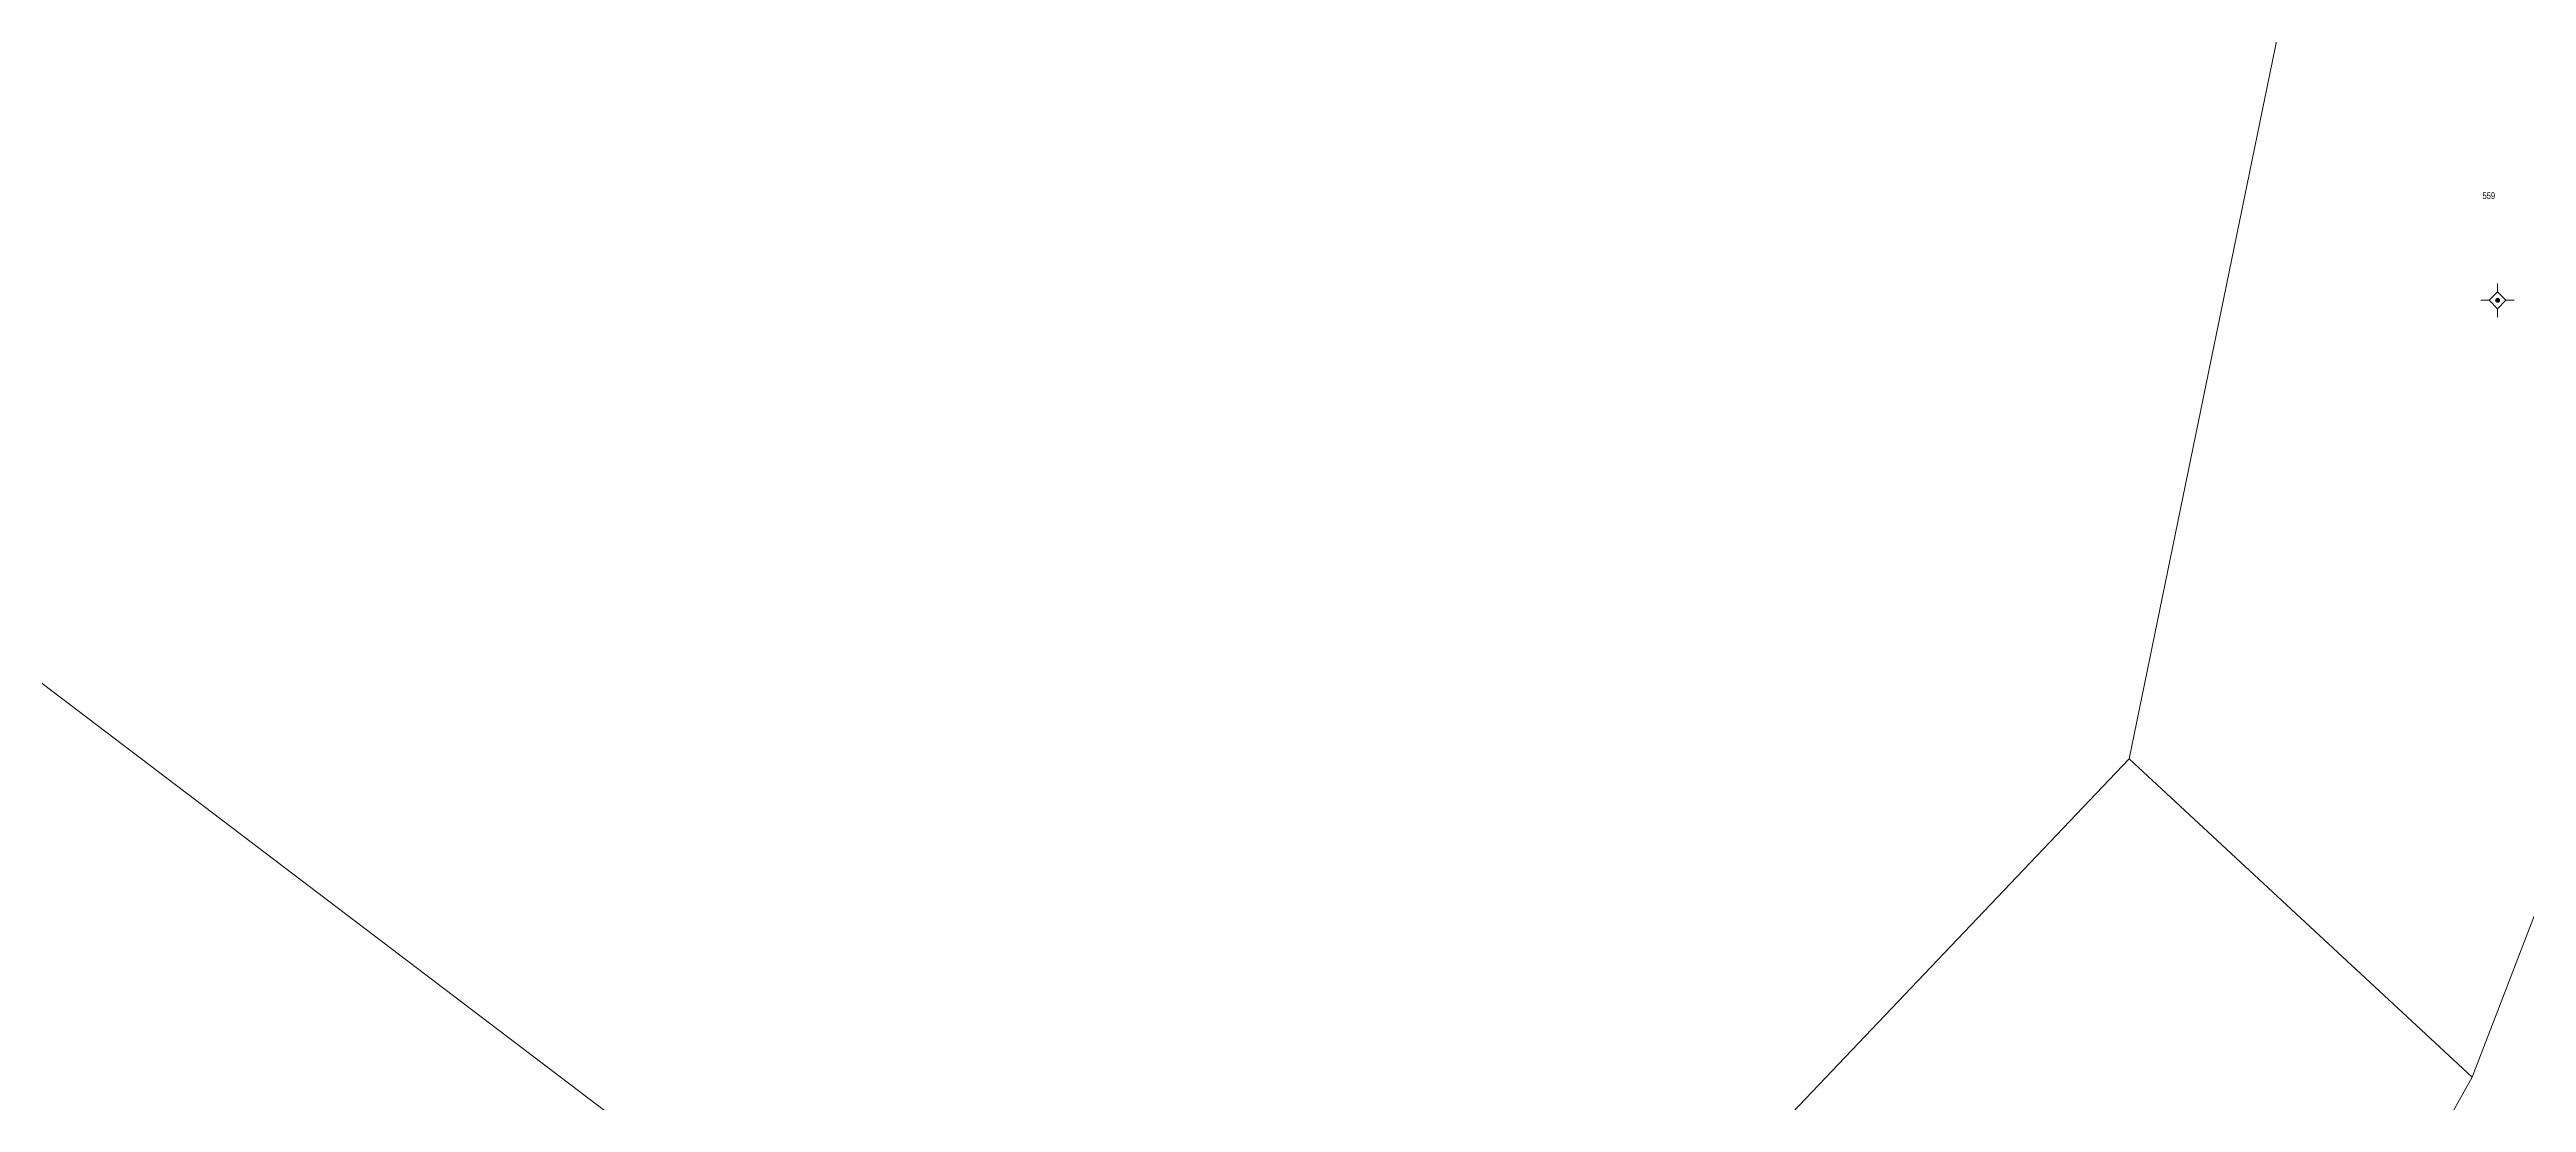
# Model space of a CAD drawing. Header units: metres. Extents: x 343613 to 365037, y 1839984 to 1846362.
# Drawn here: x 364383.4 to 364568.7, y 1840500.9 to 1840579.7 of the extents above; entities that cross this region are included whole.
import ezdxf

# ---------------------------------------------------------------- set-up
doc = ezdxf.new("R2010")
doc.units = ezdxf.units.M
doc.header["$LTSCALE"] = 0.2
doc.layers.add('10', color=7, linetype='Continuous', lineweight=13)
doc.layers.add('11', color=7, linetype='Continuous', lineweight=13)
doc.layers.add('15', color=7, linetype='Continuous')

msp = doc.modelspace()

# ---------------------------------------------------------------- hatches: boundary and pattern name
at = {"layer": '11'}
msp.add_hatch(color=256, dxfattribs=at).paths.add_polyline_path([(364566.7198, 1840560.92, 1), (364566.4198, 1840560.92, 1)])

# ---------------------------------------------------------------- linework, layer by layer
at = {"layer": '10'}
for p, q in [((364467.24, 1840451.27), (364539.02, 1840526.61)), ((364554.88, 1840485.35), (364564.67, 1840502.79))]:
    msp.add_line(p, q, dxfattribs=at)
for points in [[(364564.67, 1840502.79), (364539.02, 1840526.61), (364557.98, 1840619.06)], [(364331.26, 1840570.99), (364354.14, 1840581.26), (364382.24, 1840532.72), (364454.37, 1840477.96), (364467.24, 1840451.27), (364468.32, 1840421.29)], [(364564.67, 1840502.79), (364571.14, 1840519.58), (364588.36, 1840564.22)]]:
    msp.add_lwpolyline(points, dxfattribs=at)
at = {"layer": '11'}
for p, q in [((364565.95, 1840560.92), (364565.32, 1840560.92)), ((364566.57, 1840562.17), (364566.57, 1840561.55)), ((364567.82, 1840560.92), (364567.19, 1840560.92)), ((364566.57, 1840560.29), (364566.57, 1840559.67))]:
    msp.add_line(p, q, dxfattribs=at)
msp.add_lwpolyline([(364566.57, 1840561.55), (364565.95, 1840560.92), (364566.57, 1840560.29), (364567.19, 1840560.92)], close=True, dxfattribs=at)
msp.add_circle((364566.5698, 1840560.92), 0.15, dxfattribs=at)

# ---------------------------------------------------------------- texts
at = {"layer": '15', "width": 0.85}
msp.add_text('559', height=0.5, dxfattribs=at).set_placement((364565.44, 1840568.5))

doc.saveas('drawing.dxf')
